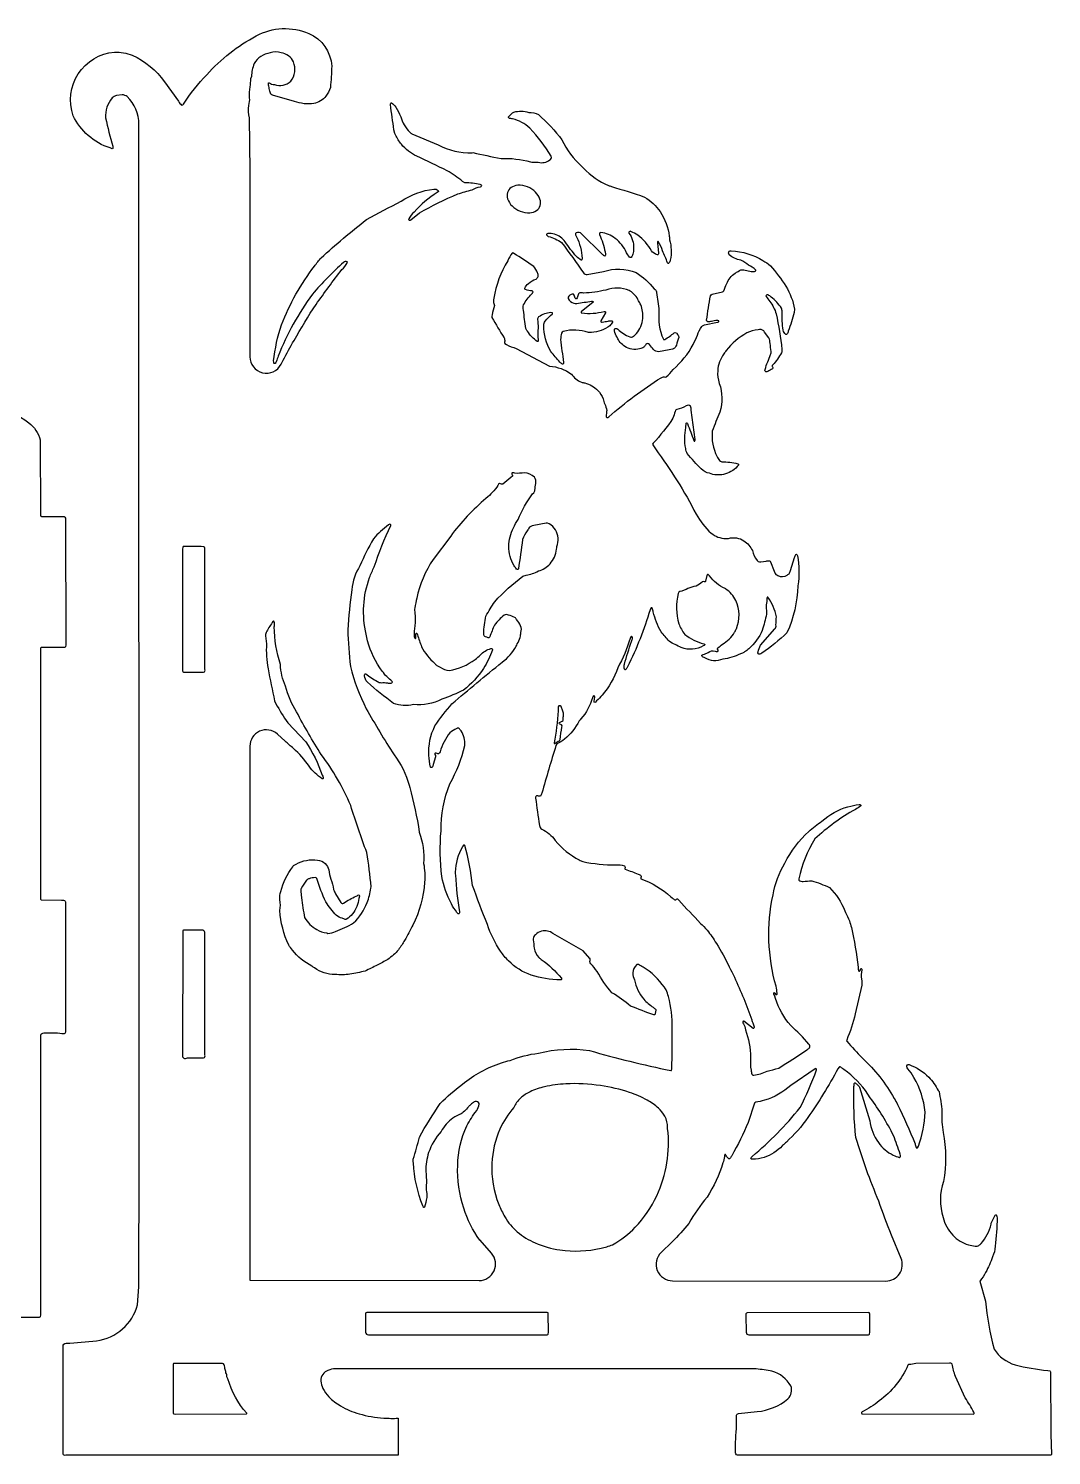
# Model space of a CAD drawing. Header units: metres. Extents: x 5 to 388, y 8 to 473.
# Drawn here: x 201.3 to 387.5, y 213.6 to 473.5 of the extents above; entities that cross this region are included whole.
import ezdxf

# ---------------------------------------------------------------- set-up
doc = ezdxf.new("R2010")
doc.units = ezdxf.units.M

msp = doc.modelspace()

# ---------------------------------------------------------------- linework, layer by layer
at = {"layer": 'Layer 1', "color": 0}
for points in [[(374.4531, 245.3631), (375.485, 241.7471, 0.0416), (377.0606, 232.985, 0.1699), (380.8783, 230.1281, 0.0355), (386.8229, 229.0845), (387.2094, 229.035, -0.3003), (387.3401, 228.8411), (387.3666, 217.4159), (387.5075, 213.8827, -0.464), (387.3072, 213.663), (330.5148, 213.6551, -0.4161), (329.9948, 214.0755), (329.9776, 216.0687, 0.0271), (330.1703, 220.9522, -0.3018), (330.5379, 221.2664), (333.9319, 221.6188, 0.1527), (339.5331, 223.9573, 0.2854), (340.0856, 226.284, 0.1856), (336.6285, 229.0006, 0.0246), (333.74, 229.374), (257.1505, 229.4071, 0.0897), (255.7848, 229.1251, 0.1412), (254.8484, 228.3967, 0.164), (254.5053, 227.1761, 0.1038), (254.8558, 225.8477, 0.0791), (255.9543, 224.3051, 0.0686), (258.0982, 222.642, 0.0617), (261.4639, 221.2139, 0.0544), (265.9427, 220.4426, 0.0244), (268.5544, 220.3965), (268.562, 213.6609), (208.0856, 213.6565, -0.4297), (207.5764, 213.8813), (207.5702, 233.5296, -0.4322), (208.1131, 234.0646, 0.0187), (213.6466, 234.5208, 0.3044), (221.1413, 241.0805), (221.3645, 244.3545), (221.428, 267.4544), (221.383, 456.0641, 0.1872), (219.2573, 461.0872, 0.1112), (218.333, 461.4402), (217.2921, 461.317, 0.0926), (216.5109, 460.8487, 0.1936), (215.3016, 457.2138, 0.0162), (216.6101, 452.0339), (216.6099, 451.6678), (216.5073, 451.597), (216.1305, 451.7451, -0.2087), (209.4058, 457.6145, -0.4886), (216.9188, 469.1857, -0.1033), (220.1707, 468.6124, -0.1294), (226.0364, 463.7908), (228.5646, 460.2302, 0.1096), (229.1509, 459.5576, 0.3575), (229.4917, 459.7417, -0.0411), (233.7142, 465.0807, -0.087), (242.7371, 472.1658, -0.2307), (252.3085, 472.5756, -0.2873), (256.4655, 466.6459, -0.0157), (256.2373, 462.7327), (256.2373, 462.7327, -0.0823), (255.4214, 461.184, -0.1858), (253.2137, 459.8348, -0.0801), (251.4317, 459.8001, -0.0448), (249.6991, 460.1932), (245.7123, 461.363, -0.3208), (245.274, 461.878, -0.083), (245.0877, 462.7759, -0.0752), (244.9432, 463.5331, -0.4464), (245.0723, 463.5909, 0.1234), (246.045, 463.2789, 0.2765), (249.0471, 463.8839, 0.2508), (249.5282, 467.4117, 0.2563), (247.2509, 469.0537, 0.1899), (245.2754, 469.0523, 0.2293), (242.3287, 467.1174, 0.0579), (241.8405, 464.7326), (241.6834, 464.3001, -0.0455), (241.5543, 462.8957, 0.0665), (241.4696, 460.8726, -0.1098), (241.2993, 459.4888, 0.0956), (241.4509, 457.2013), (241.5883, 447.5714), (241.5817, 413.7183, 0.7873), (247.2509, 412.3483), (247.6325, 413.0921, -0.0172), (249.6235, 416.6659, -0.019), (253.629, 423.2342, -0.0092), (258.306, 429.573, 0.0781), (259.3037, 430.8287, 0.3034), (259.277, 431.015, 0.2609), (258.6379, 430.9028, 0.0391), (252.973, 425.0992, 0.0677), (246.7504, 413.8261, 0.0054), (246.3698, 412.8167, -0.1014), (246.187, 412.49, -0.5524), (245.9566, 412.5566, -0.1235), (245.9036, 412.9463, -0.0554), (247.3435, 419.553, -0.0691), (253.3273, 430.2188, -0.0115), (254.5314, 431.7242, -0.0172), (262.8085, 438.6982, -0.0086), (269.1115, 442.0345, -0.1131), (275.0911, 444.2602, -0.2362), (275.867, 443.9737, -0.3083), (275.8937, 443.7871), (275.6762, 443.6103, 0.075), (271.4879, 440.0573, 0.0786), (270.4898, 438.8046), (270.4728, 438.6957, 0.5301), (270.8895, 438.6707), (272.4357, 439.9293, -0.0284), (279.4258, 443.3543, -0.0214), (282.0647, 444.1271, -0.0898), (283.5365, 444.6869, 0.171), (283.7676, 444.8237, 0.4142), (283.7472, 444.9786), (283.492, 445.0682, 0.0416), (280.7331, 445.4135), (280.3034, 445.6459, 0.0311), (277.4979, 447.587, 0.0062), (271.9738, 450.2455, -0.1259), (269.1631, 452.4059, -0.0618), (268.1041, 454.1431), (267.9528, 454.3585), (267.813, 455.0454, -0.0102), (267.1732, 459.6249, -0.1429), (267.2162, 459.9188, -0.3914), (267.3787, 459.9493, -0.1103), (268.1293, 459.1722, -0.0444), (269.0386, 457.4257, 0.1325), (270.6826, 454.64, 0.0243), (271.0838, 454.2904), (275.8841, 452.3073, 0.136), (282.0281, 450.8725), (282.1914, 450.8808, 0.008), (287.2952, 449.8291, -0.0756), (292.6721, 449.2088, 0.094), (293.1981, 449.1282, -0.0422), (294.0708, 449.138, 0.2355), (296.1586, 449.5483, 0.0341), (296.4399, 449.7908, 0.2781), (296.4268, 450.2519, 0.0547), (292.5347, 455.3429, 0.1374), (289.4074, 457.0228, 0.0259), (288.7833, 457.1242, -0.4659), (288.7242, 457.4945, -0.0578), (289.6452, 458.2813, -0.14), (292.3348, 458.2014, -0.1269), (294.1021, 457.8051, -0.0588), (298.3904, 453.2046, 0.095), (301.9866, 448.3586), (302.3295, 448.0563, 0.104), (306.8589, 444.9216, 0.012), (307.4137, 444.7069, -0.0137), (313.412, 442.7945, -0.1165), (316.2808, 440.1352, -0.1197), (317.935, 435.6564, -0.0149), (317.9922, 435.0243, -0.1191), (318.1077, 431.3184, -0.1262), (317.8434, 430.7535, -0.5435), (317.6144, 430.8203, 0.0158), (316.6926, 432.9825, 0.0833), (315.9354, 434.6968, 0.5314), (315.799, 434.671, 0.1414), (315.7563, 434.3772), (315.9702, 432.6116, -0.1426), (315.9266, 432.3172, -0.3297), (315.7585, 432.2785, -0.1429), (314.6722, 432.9825, 0.1197), (312.1939, 435.8263, 0.0509), (310.9464, 436.5198, 0.4607), (310.5752, 436.3992), (310.5553, 436.3489), (310.5962, 436.2439, -0.1645), (311.433, 433.446, -0.0573), (311.2794, 432.3802, -0.1282), (311.0134, 431.8157, -0.3867), (310.8249, 431.7817), (310.7045, 431.8678, -0.0451), (310.1337, 432.6566, 0.1267), (308.0988, 435.2576, 0.1312), (305.4646, 436.3449, 0.3885), (305.2008, 436.1067, 0.1211), (305.2137, 435.9497), (305.3901, 435.5689, -0.0703), (306.3102, 432.3989, -0.1437), (306.2671, 432.1053, -0.3912), (306.1042, 432.0748, -0.0256), (305.6414, 432.4369), (301.9549, 436.1154, 0.3201), (300.9985, 436.3011, 0.3298), (300.873, 435.9319), (301.0498, 435.5508, -0.0969), (302.0722, 431.6355, -0.1427), (302.0288, 431.3419, -0.3931), (301.8669, 431.3116, -0.0178), (301.0402, 431.9741, -0.0329), (298.9833, 434.6346, 0.1582), (297.0495, 436.023, 0.0907), (295.8287, 436.1678, 0.1759), (295.5999, 436.0315, 0.3027), (295.625, 435.8473, 0.1154), (295.91, 435.6384, -0.069), (298.3266, 434.5098, -0.0138), (302.3059, 428.9707, 0.2444), (303.0089, 428.7134), (305.9287, 429.2205, -0.1774), (311.8906, 429.0652, -0.0766), (315.1953, 426.0934), (315.3859, 425.9402, -0.1302), (315.6252, 425.4087, -0.0167), (316.057, 422.1129, 0.1315), (316.8497, 416.9363, 0.435), (317.0947, 416.8532, 0.042), (318.8158, 418.0719, -0.3844), (319.2184, 418.0868, -0.0119), (319.6184, 417.4777, -0.2354), (319.6495, 417.2475, -0.0087), (319.2238, 415.8466, -0.2453), (318.6661, 415.1387, -0.0426), (318.5368, 415.0977, -0.0198), (315.9767, 414.6233, -0.2527), (315.0869, 415.038, -0.0057), (314.3104, 415.9426, 0.4767), (313.6858, 415.9557, 0.0194), (313.3005, 415.4885, -0.1665), (312.5306, 415.1572, -0.2174), (309.8228, 415.6062, -0.1366), (308.4162, 417.2522, -0.0705), (307.9353, 418.458, -0.1623), (307.9846, 418.7615, -0.1959), (308.1921, 418.8783, -0.1907), (308.5883, 418.7427, 0.1083), (310.7424, 417.3317, 0.2657), (311.3951, 417.4341, 0.0356), (311.9605, 417.9307, 0.1519), (313.0976, 420.6885, 0.1191), (312.7535, 423.1638, 0.0224), (312.3435, 423.8812, 0.1512), (310.8004, 425.6814), (310.6562, 425.7652, 0.1938), (306.391, 425.8657, -0.0514), (302.3168, 425.3205, 0.0849), (301.6539, 425.3665, 0.2229), (301.4129, 425.1931), (301.2057, 424.6018, -0.1045), (301.0284, 424.2837, -0.5405), (300.8036, 424.3605), (300.6105, 424.9473, 0.3686), (300.2737, 425.1189, 0.2342), (299.5188, 424.5484, 0.2677), (299.5437, 424.3214, 0.2092), (300.5386, 423.4692, 0.0993), (301.0871, 423.4262, 0.0067), (303.7823, 423.8512, -0.18), (304.0397, 423.8017, -0.4165), (304.062, 423.6468), (301.8889, 421.887, 0.4168), (301.9113, 421.7321), (302.0125, 421.6884, 0.1004), (306.0469, 421.9651, -0.1841), (306.3037, 421.9154, -0.3066), (306.3297, 421.7295), (305.455, 420.2694, 0.3021), (305.4816, 420.0843, 0.1839), (305.738, 420.0346, 0.0084), (306.7871, 420.2019, -0.0929), (307.4372, 420.2705, -0.4578), (307.5656, 420.0415, -0.0586), (307.0855, 419.341, -0.1544), (303.7661, 418.1309, -0.0251), (303.2052, 418.1381, 0.14), (298.6214, 418.3325, 0.3003), (298.3105, 417.9796, 0.0586), (298.1462, 416.8836, 0.0054), (298.6703, 412.683, -0.1424), (298.627, 412.389, -0.3929), (298.4648, 412.3586, -0.0545), (298.0132, 412.7403, -0.0105), (296.3626, 414.6416, -0.1316), (295.1016, 419.4174, -0.2037), (295.3238, 420.222, -0.0108), (296.6662, 421.549, 0.4135), (296.6437, 421.7046), (296.3865, 421.7549, 0.1448), (294.1455, 420.961, 0.2836), (293.9465, 420.5136, -0.0316), (294.0513, 418.9706, 0.0662), (294.0904, 416.8248, -0.1428), (294.0463, 416.5314, -0.389), (293.8841, 416.501, -0.0885), (292.0953, 418.3671, -0.1038), (291.8381, 418.8686, -0.0133), (291.3908, 422.1769, -0.1602), (291.4139, 423.1465, -0.0834), (292.9028, 425.1628, 0.104), (293.1187, 425.4627, 0.4508), (292.992, 425.6935, -0.0705), (291.7444, 425.9459, -0.4105), (291.6079, 426.1799, -0.1048), (292.2894, 427.0386, -0.0846), (293.6672, 427.8658, 0.1381), (294.0602, 428.3259, 0.1924), (293.9248, 429.0148, 0.1091), (293.2475, 430.157, 0.0117), (289.6577, 432.5211), (289.5214, 432.613, 0.3768), (289.3294, 432.5784, 0.0628), (288.5202, 431.1653, 0.0988), (285.9983, 424.3769), (285.9547, 424.0971, 0.1549), (286.0002, 423.4305, -0.1217), (286.1079, 423.0461, 0.0251), (285.6651, 421.365, 0.1147), (285.6453, 420.8514, 0.0115), (287.8416, 417.1779, -0.1575), (287.9764, 416.5271, 0.04), (287.9563, 416.2125, 0.1588), (287.9828, 416.1336), (288.2693, 415.9239, 0.018), (290.0811, 415.2028), (296.1243, 411.9998, -0.1399), (300.1135, 410.5586, 0.1568), (301.9201, 409.1002, 0.0483), (302.5439, 408.9339, -0.1522), (304.8985, 407.5856, -0.0848), (305.9106, 406.0604, 0.0332), (306.1701, 405.1081, -0.0778), (306.535, 403.949, -0.0371), (306.4451, 403.164), (306.4184, 402.9651, 0.2867), (306.6046, 402.6716, 0.3389), (306.9137, 402.753, -0.0412), (316.4292, 409.8836, -0.1748), (317.0122, 410.0269, 0.1559), (317.3649, 410.0274, 0.0665), (318.6118, 411.4068, 0.0965), (322.2792, 415.9599, 0.0272), (323.0493, 417.6146, -0.0646), (323.8589, 419.2506, -0.1813), (324.3368, 419.514), (326.6999, 419.9922, 0.1707), (326.9314, 420.1279, 0.4257), (326.9103, 420.2815, 0.1803), (326.6534, 420.3296, 0.0077), (325.6042, 420.1607, -0.103), (324.9501, 420.0964, -0.3566), (324.7299, 420.4021, -0.0077), (325.4377, 424.7789, -0.3048), (325.7495, 425.1327), (327.6112, 425.5057, 0.2082), (327.858, 425.6885, -0.0137), (328.3837, 427.0379, -0.1484), (329.9123, 428.93, -0.0454), (330.4893, 429.2414, -0.2721), (331.5239, 429.5214), (332.2981, 429.3878, 0.0852), (333.4512, 429.2392, 0.1899), (333.6766, 429.3688, 0.3039), (333.6521, 429.5558, 0.0843), (332.3659, 430.3984, 0.0534), (330.9379, 431.3296, -0.1694), (328.8521, 432.3005, -0.4255), (328.8628, 432.9164, -0.1204), (329.2274, 433.0153, -0.1253), (334.9934, 431.2338, -0.0309), (336.3427, 430.2982, -0.0401), (339.1508, 426.5462, -0.0948), (340.7466, 422.3595), (340.6784, 421.7565, -0.0235), (339.6044, 418.3807, -0.1258), (339.3376, 417.8169, -0.3893), (339.1498, 417.7834, -0.2034), (338.672, 418.5375, -0.0496), (338.488, 421.8913, 0.0961), (338.3479, 422.5637, 0.0798), (336.4706, 424.5899, 0.0615), (335.9208, 424.9669, 0.4741), (335.5553, 424.8578), (335.5345, 424.8045), (335.5762, 424.7012, 0.0306), (336.2468, 423.7939, -0.0874), (337.3924, 421.5162, -0.0284), (338.4375, 415.041, -0.1243), (338.3516, 414.4524, -0.0693), (336.7832, 412.2227, 0.3062), (336.6715, 411.9325, -0.0506), (336.7687, 411.7632, -0.3865), (336.7117, 411.5126, 0.0485), (335.8492, 411.0385), (335.6942, 410.9487, -0.3329), (335.394, 411.0613, -0.2626), (335.3661, 411.4214, -0.0167), (336.3691, 414.1218, 0.1126), (336.4807, 414.6887, 0.0057), (336.2877, 416.1523, 0.0799), (336.0814, 417.1884), (335.2722, 418.1842), (335.1322, 418.4172, 0.3018), (334.1005, 418.6107, 0.109), (332.0501, 418.0455, 0.1058), (328.3003, 414.833, 0.0138), (327.8795, 414.2553, 0.1478), (326.7443, 411.1373, 0.0959), (327.0361, 408.8694, -0.1557), (327.1443, 403.6459, 0.0125), (325.7599, 400.1756, 0.1508), (326.6019, 395.5862, 0.0304), (327.056, 394.8421, 0.1552), (327.4782, 394.598, -0.0511), (330.3971, 394.232, -0.4103), (330.5313, 393.9998), (330.3159, 393.7008, -0.1526), (327.8004, 392.2752, -0.1454), (325.2714, 392.4913, -0.1537), (323.749, 393.2734, -0.0224), (321.2075, 396.082, -0.1021), (320.9202, 396.9907, -0.0925), (320.9364, 400.8368, 0.0173), (320.9868, 401.4939), (321.025, 401.6092, -0.5436), (321.1597, 401.6335), (321.2271, 401.5372, -0.0107), (322.4094, 398.445), (322.4771, 398.3491, 0.5474), (322.6114, 398.3733, 0.1399), (322.6538, 398.6667), (321.9354, 403.9736, 0.0803), (321.7894, 404.6981, 0.3282), (321.4354, 404.8692, 0.0441), (320.9895, 404.7614, -0.0838), (319.2932, 404.0999, 0.3035), (318.9818, 403.7481, -0.0341), (318.5963, 402.5068, -0.0396), (314.9818, 397.9492, 0.3453), (314.9101, 397.6696, -0.0125), (315.3968, 396.9168, -0.0432), (322.8297, 385.0251, 0.0832), (325.5571, 381.6017, 0.1709), (328.1946, 380.6175, 0.0314), (328.7003, 380.6433, -0.2146), (331.5309, 380.1837, -0.1395), (333.0519, 378.412, 0.0866), (333.9144, 376.5929), (334.1052, 376.4378, 0.0936), (334.6291, 376.3527), (335.5399, 376.4816, -0.1019), (336.1866, 376.5432, -0.2421), (336.3829, 376.3814), (337.0347, 374.6929), (337.1309, 374.39, 0.2324), (337.6858, 373.9005, 0.3087), (339.4158, 373.964, 0.0569), (339.8259, 374.2805), (340.0259, 374.7735), (340.732, 377.1366, -0.1257), (340.9964, 377.7004, -0.3909), (341.1591, 377.7293, -0.1507), (341.2791, 377.4648, -0.0802), (341.3459, 372.0256, -0.0989), (339.359, 363.4455, -0.0477), (334.7533, 359.748, -0.1122), (334.4286, 359.5248, -0.334), (334.1275, 359.6374, -0.2633), (334.1, 359.9982, -0.0852), (334.5586, 361.1705), (337.1557, 364.1862, 0.1258), (337.3537, 364.4557, 0.0646), (337.3534, 364.8893, -0.0089), (337.437, 366.3604, 0.107), (335.8917, 369.9048, 0.537), (335.7556, 369.8791), (335.717, 369.7637, -0.0354), (335.588, 368.564), (335.6561, 366.8582, -0.0146), (334.8632, 363.8888, -0.1149), (332.417, 360.5343, -0.0294), (331.6529, 359.9576, -0.1188), (330.8752, 359.6146, -0.0883), (327.6849, 358.6392, -0.2472), (324.3916, 358.8785, -0.1441), (323.8984, 359.182, -0.3025), (323.8729, 359.3669, -0.1711), (324.1026, 359.5065, 0.0602), (325.0154, 359.8747, -0.2462), (326.2696, 360.1034, 0.0225), (326.6403, 360.0292, 0.3629), (326.817, 360.0904, 0.2846), (326.8203, 360.3016), (326.7302, 360.4703, -0.3561), (326.7946, 360.7253, 0.0152), (327.5954, 361.3636, 0.1325), (329.809, 363.5478, 0.0267), (330.1432, 364.1839, 0.2165), (330.0259, 369.3278, 0.1359), (328.1953, 371.4283), (328.0774, 371.5022, -0.1219), (325.2526, 373.8039, 0.1104), (324.991, 374.0513, 0.4533), (324.7861, 373.8971), (324.5164, 372.8528, -0.4145), (324.3232, 372.7049, 0.2178), (323.9678, 372.7291, -0.0794), (322.8047, 371.9414, 0.0303), (321.3237, 371.5232, -0.0883), (319.8511, 370.9621, 0.3008), (319.5396, 370.6091, 0.1226), (319.6552, 365.0698, 0.0698), (320.7485, 363.159, 0.0989), (324.2301, 361.4104), (324.3407, 361.3642, -0.4151), (324.3611, 361.2086, -0.1678), (324.1305, 361.0711, -0.2258), (320.1155, 360.7481, -0.0627), (319.0107, 361.3363, -0.0947), (317.9206, 361.8909, -0.0119), (316.4244, 363.6221, -0.0687), (315.0182, 367.2352, 0.0325), (314.8355, 367.9087, 0.5416), (314.6056, 367.9769, 0.1019), (314.4232, 367.6495, -0.0427), (310.3481, 357.2519, -0.0279), (310.0027, 356.7468, -0.3914), (309.8392, 356.7185, -0.1629), (309.7265, 356.9763, -0.0732), (309.7788, 357.7262, -0.0286), (311.081, 361.8656, 0.0501), (311.2318, 362.5319, 0.3966), (311.0674, 362.7938), (310.9831, 362.7408, 0.1026), (310.8012, 362.4127, -0.0476), (308.5612, 357.0605, -0.0996), (305.6938, 352.0777, -0.0266), (304.7107, 351.0815), (304.4764, 350.784, -0.3715), (304.2853, 350.7842, -0.2907), (304.2262, 350.9919), (304.3687, 351.7442, 0.3995), (304.2032, 352.0025), (304.1193, 351.9495, 0.1009), (303.9357, 351.6234, -0.1157), (301.8426, 347.7501, -0.0135), (301.5185, 347.4088, -0.1128), (298.8672, 344.0929, -0.0499), (297.4575, 343.197), (297.2992, 342.8961, 0.006), (294.7329, 334.2632, -0.1259), (294.4662, 333.6993, -0.2077), (294.3899, 333.6684, -0.0673), (294.1422, 333.7105, 0.0619), (293.8707, 333.775, 0.2403), (293.6555, 333.6518, 0.1515), (293.5998, 333.3403, 0.0065), (294.2844, 328.3784, 0.2154), (294.7138, 327.692, -0.1322), (297.1575, 325.6361, 0.1003), (301.5517, 322.0752, 0.0136), (302.1981, 321.7638, 0.0468), (308.1626, 321.1591, -0.1253), (309.7557, 320.9767, -0.4474), (309.8381, 320.5606, 0.2915), (309.8875, 320.3869, -0.008), (312.2832, 319.499, -0.1438), (312.7774, 319.1953, -0.2109), (312.801, 318.9951), (312.7622, 318.7964, 0.2432), (312.7817, 318.6211, -0.0997), (318.2364, 315.3666), (318.4623, 315.1598, 0.0308), (318.9279, 314.7998, 0.2691), (319.1022, 314.8365), (319.2601, 314.9399, -0.2724), (319.4332, 314.9756), (319.6957, 314.7292, 0.0059), (323.6189, 310.5236, -0.0502), (324.8174, 309.2877, -0.0317), (326.5004, 306.8803, -0.0222), (328.8541, 302.6162, -0.0241), (332.2588, 294.9031, -0.0177), (332.9337, 292.9602, 0.0915), (333.1362, 292.4098, -0.0663), (333.3792, 291.7036, -0.1548), (333.3409, 291.4189, -0.3905), (333.1788, 291.3882), (331.5256, 292.7045, 0.3619), (331.3436, 292.6368, 0.2846), (331.3439, 292.418), (331.4228, 292.2382, -0.1121), (331.7921, 291.1608, -0.0807), (332.7447, 286.1093, 0.0742), (332.8244, 283.7759, 0.0813), (332.9738, 283.0528, 0.322), (333.3281, 282.8798, 0.0964), (335.7243, 283.6292, 0.0316), (337.8568, 284.1659, 0.0069), (342.9746, 287.4716, 0.0857), (343.4807, 287.8696, 0.3305), (343.3391, 288.5287, 0.0349), (340.0583, 291.909, -0.1008), (337.27, 296.8726), (337.1507, 297.2554, -0.0202), (336.975, 297.6352, -0.1876), (336.9942, 297.8912, -0.4697), (337.0628, 297.9047, -0.0772), (337.2921, 297.6499, 0.2997), (337.4175, 297.5502, 0.3069), (337.5506, 297.6362), (337.5562, 297.8133, 0.0174), (337.3906, 299.0683, -0.1242), (336.8327, 315.7117, -0.0911), (338.9811, 321.5154, -0.0867), (343.3226, 327.2596, -0.04), (345.6965, 329.1295, -0.1105), (350.4491, 331.7552, -0.0454), (352.5058, 332.1497, -0.1813), (352.7625, 332.1001, -0.4146), (352.785, 331.9444, -0.0496), (351.8273, 331.279, 0.0614), (344.4284, 325.8941, 0.0828), (341.5039, 318.6484, 0.2166), (341.5412, 318.4236, 0.2375), (342.3189, 318.1363, -0.0408), (343.855, 318.2848, -0.0437), (347.1003, 317.0342, -0.1051), (349.8802, 312.832), (349.9999, 312.5212, -0.0353), (350.7552, 310.9854, 0.0523), (351.127, 309.7568, -0.0231), (352.2891, 302.5665, 0.0706), (352.4325, 301.8465, 0.3258), (352.5811, 301.8119, 0.2762), (352.6728, 301.9502), (352.7182, 302.0833, -0.1065), (352.824, 302.2781, -0.4218), (352.893, 302.2844, -0.1985), (352.9804, 302.048, 0.0931), (352.9273, 300.3387, -0.0391), (352.9873, 299.2999), (351.7933, 294.0217, -0.0397), (350.2316, 289.2773, 0.2603), (350.269, 289.0502, 0.0115), (353.0557, 286.0279, -0.0757), (358.8892, 278.6444, -0.0094), (359.4914, 277.5464, -0.0161), (362.6886, 270.397, 0.032), (362.8717, 269.7235, 0.5436), (363.1015, 269.6557), (363.2846, 269.9829, 0.0804), (364.5178, 276.1722, 0.1066), (362.4503, 282.4812, 0.0332), (361.3757, 284.0537, -0.0989), (361.1816, 284.4245, -0.2697), (361.2792, 284.7665, -0.3439), (361.593, 284.7966, -0.1196), (365.1558, 282.5077, -0.0719), (366.8857, 280.0944), (367.0373, 279.8788, -0.0253), (367.5808, 276.2627, 0.0662), (367.7958, 272.4536, -0.0952), (367.839, 263.5078, 0.1547), (367.7645, 256.984, 0.123), (369.5612, 253.7352, 0.135), (372.4084, 251.9777, 0.0544), (373.6393, 251.7674, 0.2317), (374.3046, 251.8923, 0.032), (374.6913, 252.1992, 0.1225), (376.5205, 255.75), (376.56, 255.9203, -0.0782), (377.29, 257.3971, -0.5457), (377.5204, 257.3279, -0.0626), (377.6161, 256.9248, -0.0299), (377.2452, 251.7177, -0.1266), (376.7626, 249.8106, -0.0519), (375.529, 246.9662, -0.0434), (374.524, 245.4467), (374.4531, 245.3631)], [(294.4207, 441.2425, 0.1531), (294.3918, 442.4147, 0.119), (293.5896, 443.6836, 0.1008), (292.1207, 444.6458, 0.1162), (290.3353, 444.9349, 0.1312), (289.1287, 444.5244, 0.1694), (288.466, 443.6292, 0.1531), (288.4949, 442.457, 0.119), (289.2971, 441.1881, 0.1008), (290.766, 440.2259, 0.1162), (292.5514, 439.9368, 0.1312), (293.758, 440.3473, 0.1694), (294.4207, 441.2425)], [(283.2966, 245.4836, 0.6443), (285.5614, 250.4556), (283.4916, 252.8285), (283.4615, 252.8631, -0.0871), (280.5105, 258.6574, -0.0865), (279.4145, 266.4588, -0.1129), (281.0838, 273.6274, -0.0558), (282.8689, 276.427, 0.0724), (283.3119, 277.5996, 0.1239), (283.3168, 277.7268, 0.3006), (282.6134, 278.0829, 0.1386), (282.2668, 277.9273, 0.0657), (281.6302, 277.3864, 0.0097), (281.201, 276.9149, -0.0319), (280.4324, 276.1162, -0.0569), (280.0394, 275.8395, 0.1328), (277.3083, 273.9495, 0.0556), (276.3932, 272.6034, 0.1136), (274.124, 268.7701, 0.0787), (273.5897, 265.3647, -0.0205), (273.7496, 263.2513, 0.0815), (273.733, 261.6146, -0.0388), (273.7918, 260.5749, -0.0115), (273.3516, 258.8282, -0.3051), (273.2567, 258.7812, -0.2854), (273.1764, 258.8559, -0.0274), (273.0879, 259.076, -0.086), (271.3538, 266.8942, -0.0879), (271.3099, 267.5908, 0.0244), (272.4298, 271.6102, -0.0161), (276.1985, 277.7151, -0.0308), (280.2717, 281.2566, -0.0914), (287.3614, 285.1224, -0.0198), (288.9661, 285.5737, -0.0671), (294.1405, 286.8787, -0.0999), (303.3957, 287.362, 0.0174), (318.1929, 283.7121, 0.3181), (318.3612, 283.7516), (318.406, 284.0447, 0.0083), (318.4461, 291.4063, 0.0776), (317.778, 297.2018, 0.0277), (317.3438, 298.4193, 0.0802), (317.1083, 298.8156), (317.0616, 298.8656), (317.0491, 298.8787, 0.1012), (313.1565, 302.564, 0.02), (312.3038, 303.0423, 0.1927), (312.0037, 303.0252, 0.1983), (311.3124, 301.4976, 0.1399), (311.5998, 300.2547, 0.1241), (313.2877, 296.7227, 0.0841), (315.0233, 295.2424, -0.0311), (315.4658, 294.8461, -0.2149), (315.4909, 294.6206, 0.0111), (315.3345, 294.0197, -0.416), (315.1245, 293.8588, -0.009), (310.8664, 295.474, 0.0393), (307.4953, 297.8855, -0.05), (304.7805, 301.7842, 0.0669), (303.6304, 303.1323, -0.1584), (303.4721, 303.566), (303.4983, 303.7542, 0.0392), (303.5178, 304.0702, 0.1546), (303.4918, 304.15), (302.2543, 305.5243), (296.7515, 308.67, 0.238), (294.6791, 309.1067, 0.1285), (293.5799, 308.4678), (293.3754, 308.3076, 0.1968), (293.1535, 307.5034, 0.0053), (293.3463, 306.0393, 0.1756), (294.1853, 304.2988, 0.0583), (294.6253, 303.9687, -0.0571), (298.314, 300.5504, -0.2547), (298.301, 300.3143, -0.3201), (298.1082, 300.2279, -0.0689), (292.7943, 301.0915, -0.1122), (288.6701, 303.7028, -0.0463), (287.2049, 305.4601, -0.07), (284.8175, 310.3264, -0.0097), (282.1183, 317.4235, 0.0455), (280.6976, 324.6957, 0.5414), (280.4668, 324.7633, 0.1038), (280.2845, 324.4378, 0.1308), (278.9765, 319.8313, 0.0138), (278.9802, 319.2955, 0.0207), (279.7201, 312.6056, -0.1431), (279.6771, 312.3121, -0.3908), (279.515, 312.2829), (279.2534, 312.5303, -0.0302), (278.2539, 314.0733, -0.0699), (276.5168, 319.0529, -0.0559), (276.393, 327.3909, -0.097), (277.9896, 335.9633, 0.0721), (280.7092, 342.9409, 0.1745), (280.0188, 345.5876, 0.024), (279.8101, 345.8568, 0.3703), (279.3421, 346.0859, 0.0782), (279.2321, 346.0338, 0.0447), (277.952, 345.2372, 0.0849), (276.2074, 341.7819, -0.3348), (275.9022, 341.4294, -0.1677), (275.6986, 341.4663, 0.1656), (275.3038, 341.4991, 0.425), (275.2524, 341.2583, -0.1736), (275.3823, 340.8786), (274.9685, 339.4882, -0.1243), (274.7031, 338.9242, -0.5491), (274.4745, 338.9927, -0.0407), (274.1748, 341.1183, -0.1343), (275.2731, 346.4756, -0.0368), (278.3713, 350.4978, -0.0085), (287.4987, 358.0846, 0.1179), (290.0701, 361.0377, 0.011), (290.2539, 361.4027, 0.0425), (290.7944, 362.6039, 0.0131), (290.9218, 363.4831, 0.1723), (290.8595, 364.7224, 0.0333), (290.1366, 365.8536, 0.0902), (289.8134, 366.2523, 0.043), (288.6411, 366.6562, 0.2802), (287.8879, 366.6668, 0.0619), (286.1052, 364.8547, 0.0053), (285.2314, 362.7078, -0.1946), (285.0494, 362.5275), (284.9455, 362.5394, 0.0212), (284.4714, 362.7236, -0.3221), (284.147, 363.1486, -0.0675), (284.1563, 363.2938, -0.0475), (284.5446, 366.4837, -0.0187), (286.1494, 369.1089, -0.0397), (291.2557, 373.7726), (291.8554, 373.9327, 0.0914), (294.0999, 374.7043, 0.1547), (296.2216, 376.0092, 0.144), (297.4221, 378.6464, 0.0232), (297.4745, 379.1572, 0.2245), (297.229, 382.1643, 0.1462), (296.0378, 383.2901, 0.1596), (295.5224, 383.389, 0.0132), (292.9483, 382.9236, 0.1511), (292.4843, 382.6493, -0.0066), (292.0563, 382.0163, 0.0741), (291.1964, 380.4209, -0.0132), (290.4578, 375.1208, -0.5415), (290.1556, 375.0313), (290.134, 375.0529, -0.0583), (289.7135, 375.6335, -0.1499), (288.7095, 379.2169, -0.0675), (288.9771, 380.9475, -0.088), (290.3987, 384.0554, -0.0658), (293.0511, 388.7793), (293.2537, 388.9407, 0.1287), (293.4694, 389.4213, -0.016), (293.612, 390.6172, 0.2042), (293.3632, 391.787, 0.1839), (291.5604, 392.5815, -0.063), (289.8168, 392.503, 0.0221), (289.4455, 392.579, 0.3616), (289.2689, 392.5174, 0.2837), (289.2652, 392.3062, 0.0504), (289.3624, 392.1369, -0.283), (289.3626, 391.9539), (289.0673, 391.7062, 0.0104), (287.6432, 390.5337, -0.2171), (287.1819, 390.5904), (287.0381, 390.6157, 0.3194), (286.7425, 390.2931, -0.0794), (284.5561, 387.9264, 0.0549), (278.1351, 381.0585), (274.9362, 376.7901, 0.093), (271.941, 369.7423, 0.0202), (271.6246, 367.9942), (271.539, 367.7354), (271.5879, 367.0343, -0.0675), (271.5803, 364.7303, 0.0566), (271.5102, 362.7034, 0.149), (271.6287, 362.4401, 0.5396), (271.7635, 362.4633), (271.7926, 362.5866), (271.811, 363.2042), (271.8398, 363.3279, -0.5407), (271.9752, 363.3511), (272.0964, 363.0876, 0.0198), (272.8386, 360.8953, 0.0991), (275.2415, 357.868, 0.1013), (275.5909, 357.51), (276.2366, 357.1644, 0.1288), (277.8897, 356.5882, 0.1221), (282.5658, 358.5956, 0.0271), (283.5316, 359.4049, -0.1378), (285.4431, 360.5609, -0.1874), (285.6989, 360.5107, -0.257), (285.7321, 360.3188, -0.0353), (284.1341, 356.9239, -0.0747), (280.4915, 353.0241, -0.0352), (276.5521, 351.3505, -0.1383), (271.3338, 350.3669, -0.1634), (267.7269, 350.5956, -0.0251), (262.9688, 354.4542, -0.1839), (262.4626, 355.6204, -0.1461), (262.5047, 355.9141, -0.3929), (262.6685, 355.9448, 0.0298), (264.7854, 354.5902, 0.163), (265.5016, 354.354, -0.0674), (266.6085, 354.3197, 0.0829), (267.2713, 354.2722, 0.1915), (267.4978, 354.4005, 0.3034), (267.4733, 354.5883, -0.0646), (265.6754, 356.4431, -0.1004), (263.0114, 361.9575, -0.0189), (262.7443, 363.1737, -0.1446), (263.367, 373.5229, -0.0311), (264.221, 375.4748, -0.0341), (267.2355, 382.9721), (267.2526, 383.0806, 0.529), (266.8365, 383.103, 0.0558), (264.0571, 380.5619, 0.0313), (261.6225, 375.6572, 0.1179), (260.1203, 371.2961, 0.0176), (259.3809, 363.9896, 0.0116), (259.8782, 357.3102, 0.0586), (262.773, 349.6156, 0.0157), (267.8277, 341.2291, -0.0989), (270.5838, 335.6847), (270.687, 335.291, -0.028), (272.4138, 327.1185, -0.1122), (273.2095, 321.4591, -0.0618), (273.3921, 318.0061, -0.101), (271.2478, 310.219, -0.0126), (269.7516, 307.4358, -0.0364), (268.6091, 305.7241, -0.0839), (266.6635, 303.975, -0.0275), (264.7687, 302.9165, -0.005), (262.5485, 301.8406, -0.0273), (259.8001, 301.2848, -0.0599), (257.0826, 301.2138, -0.1535), (253.3204, 302.4028, -0.0198), (252.8623, 302.746, -0.1105), (249.3211, 305.6492, -0.0244), (248.6598, 306.5737, -0.0987), (247.0496, 312.8631, 0.0803), (247.0397, 314.8522, -0.1172), (247.2183, 316.3538, -0.109), (249.3954, 320.8121), (249.5235, 321.0362), (250.0065, 321.2944, -0.1773), (253.8768, 322.0293, -0.2112), (255.3112, 321.4112, -0.1357), (255.9222, 320.2531, 0.0235), (256.2876, 318.5595, -0.0747), (256.8274, 316.6861, 0.0443), (257.1847, 315.8878), (258.1338, 314.3274, 0.2001), (258.358, 314.1217, 0.2077), (258.644, 314.2019, -0.0433), (260.9218, 315.466, -0.0229), (261.2538, 315.6679, -0.3617), (261.4479, 315.6637, -0.2837), (261.51, 315.4531), (261.3947, 315.0725, -0.1455), (260.254, 312.2617, -0.0834), (259.1406, 311.2777, -0.3087), (258.9378, 311.2408, 0.0124), (258.3803, 311.4555, -0.1009), (257.3064, 311.9966, -0.0152), (255.3862, 314.4213, -0.0386), (253.7897, 318.7053, 0.3204), (253.4327, 318.8763, 0.0494), (252.3791, 318.6563, 0.1488), (251.9051, 318.3936, 0.0348), (250.9289, 316.8953, 0.1218), (250.842, 316.3066), (250.9801, 315.2025, 0.0195), (251.5493, 311.5673, 0.1327), (253.7731, 309.3921, 0.0922), (255.5602, 308.8), (255.7865, 308.7021, 0.1485), (257.1701, 309.0631, 0.0512), (260.4557, 310.6176, 0.112), (262.9168, 314.3178, 0.0604), (263.5786, 316.9305), (263.665, 317.1887, 0.0174), (262.8511, 323.4309, -0.0119), (259.9341, 331.999, 0.0602), (254.5705, 341.2594, -0.0187), (250.083, 349.0341, -0.0776), (248.0513, 353.7142, -0.0874), (247.1208, 357.6732, -0.0708), (246.0173, 364.5207, 0.0634), (246.0585, 365.2785, 0.1625), (245.9459, 365.5356, 0.3918), (245.7831, 365.5074, 0.0242), (244.6463, 363.7097, 0.1632), (244.4354, 362.8954), (244.5979, 361.4399, 0.0599), (244.8966, 356.8998, 0.0111), (246.0771, 351.045), (246.3049, 350.4954, 0.0149), (248.4579, 347.075), (251.7394, 343.6147, -0.0634), (254.7475, 337.5173, -0.0236), (254.9264, 337.1404), (254.9392, 336.9918, -0.3301), (254.8381, 336.8337), (254.7425, 336.8531, -0.0784), (252.3569, 339.1416, 0.0667), (249.5059, 342.3728, -0.0068), (247.9776, 343.7251), (246.5859, 344.9904, 0.6511), (241.5678, 342.7713), (241.5487, 245.5388), (283.2966, 245.4836)], [(297.6991, 349.2138, -0.0281), (296.9723, 343.3747, 0.503), (297.0685, 343.2947), (297.1553, 343.3435, -0.0718), (297.9373, 343.7813, 0.2175), (298.0807, 344.0059, -0.0298), (298.3954, 346.2805, 0.2651), (298.3229, 346.6728, 0.033), (298.0199, 346.8306, -0.2155), (297.8897, 346.9825, -0.3493), (297.9334, 347.1042, 0.0071), (298.4473, 347.3241, 0.3154), (298.6076, 347.7274, -0.0058), (298.6607, 348.4453, 0.1548), (298.5591, 349.1846, 0.0057), (298.3156, 349.8483, 0.2624), (298.0616, 350.1685, 0.3881), (297.7053, 349.9529), (297.6959, 349.9231, 0.0373), (297.6991, 349.2138)], [(357.353, 245.3857, 0.5335), (360.1335, 249.5218), (358.408, 253.7388, -0.0134), (356.0698, 259.9222, -0.0237), (351.8972, 271.5082, -0.0339), (351.5358, 280.6516, 0.0173), (351.5846, 281.3106, -0.4907), (351.7814, 281.4593), (351.7873, 281.4572, -0.0537), (352.2317, 281.0761, -0.1342), (352.5396, 280.6819), (354.434, 274.586, 0.1237), (355.9943, 270.6195, 0.1238), (358.7008, 268.3202, 0.0451), (359.798, 267.9061, 0.4637), (360.0036, 268.0604, 0.0868), (359.9717, 268.4833, 0.0075), (358.7663, 271.8693, 0.0437), (354.5068, 278.7823, 0.0928), (350.3538, 283.4362, 0.0167), (349.5068, 284.0397, 0.0313), (349.0413, 284.3993, 0.3754), (348.8496, 284.3648), (348.6299, 284.0535, -0.0304), (343.1337, 275.1543, -0.0556), (339.2433, 270.6955, 0.0187), (338.56, 270.0599), (338.5109, 270.0003), (338.5075, 269.9956, -0.1258), (335.19, 267.8948, -0.0738), (333.1018, 267.5553, -0.1863), (332.8451, 267.6046, -0.3048), (332.8194, 267.7906, -0.1054), (333.0355, 268.0897, 0.0491), (341.7413, 276.973, 0.036), (344.7198, 283.8398, 0.2825), (344.6567, 284.0489, 0.3601), (344.4632, 284.053), (340.0542, 281.0179, -0.1091), (335.2624, 278.3028, -0.0343), (333.6746, 277.9391, 0.2078), (333.4269, 277.7558), (332.2936, 274.2719, -0.0287), (329.3007, 268.2109, -0.0313), (328.9566, 267.7038, -0.3749), (328.7657, 267.6687), (328.6429, 267.7646, -0.0744), (328.2346, 268.3054), (328.1626, 268.4104, 0.3175), (328.0615, 268.4224, 0.2628), (328.0053, 268.3255, 0.0245), (327.9783, 268.0823, -0.1107), (327.6609, 266.9041, -0.0761), (324.8126, 260.6953, 0.0393), (321.464, 255.8914, -0.0356), (318.432, 252.5073), (316.4524, 250.5942, 0.6739), (318.5332, 245.437), (357.353, 245.3857)], [(317.6156, 273.3325, 0.1425), (317.1182, 275.4095, 0.0793), (315.9458, 276.8706, 0.0586), (313.9148, 278.3215, 0.0462), (310.6785, 279.7385, 0.0449), (305.418, 280.9823, 0.0493), (299.096, 281.2994, 0.0447), (295.2317, 280.7697, 0.0547), (292.6009, 279.8583, 0.0739), (290.8283, 278.674, 0.1136), (289.6538, 276.9859, 0.0817), (287.0986, 273.0745, 0.0935), (285.6339, 266.8151, 0.1075), (286.8793, 259.343, 0.0393), (287.9992, 257.089, 0.0917), (290.2662, 254.3316, 0.0732), (293.4964, 252.3352, 0.0674), (298.0305, 251.0624, 0.0924), (305.5004, 251.3649, 0.0335), (307.6152, 252.0061, 0.075), (311.7418, 255.1917, 0.0828), (315.6475, 260.9093, 0.1393), (317.6349, 273.176), (317.6156, 273.3325)]]:
    msp.add_lwpolyline(points, format="xyb", close=True, dxfattribs=at)
at = {"layer": 'LAYER 1', "color": 0}
msp.add_lwpolyline([(194.8243, 404.7923, -0.0986), (201.3187, 401.6719, -0.1676), (203.4126, 398.5691), (203.444, 384.8574, 0.4396), (203.6534, 384.6476), (207.5624, 384.6295, -0.4274), (208.0371, 384.1401), (208.0537, 361.2804), (208.026, 360.9022, -0.2946), (207.8345, 360.7814), (203.6538, 360.7631, 0.4352), (203.4455, 360.5547), (203.444, 314.996, 0.4398), (203.6534, 314.786), (207.2878, 314.7267), (207.6517, 314.7533, -0.3874), (208.0371, 314.2787), (208.0372, 290.8335, -0.301), (207.7618, 290.3878, 0.0462), (204.4923, 290.51, 0.1509), (203.6016, 290.3622, 0.2649), (203.4446, 290.1172), (203.4354, 239.2634), (203.4073, 238.8854, -0.2958), (203.2155, 238.7662), (9.65725, 238.7663, -0.3151)], format="xyb", dxfattribs=at)
for points in [[(229.5462, 356.2833), (233.1518, 356.2834, 0.4523), (233.3903, 356.7793), (233.3676, 378.8416, 0.2841), (233.1688, 379.1251), (232.6819, 379.1686), (229.5465, 379.1628, 0.2925), (229.3589, 379.0451), (229.3287, 378.6686), (229.3374, 356.4919, 0.4381), (229.5462, 356.2833)], [(229.8649, 285.8967), (230.2109, 286.0114), (233.1523, 286.0358, 0.4529), (233.3888, 286.5327), (233.3782, 308.9028, 0.3273), (232.8697, 309.2958), (229.5463, 309.3012, 0.4355), (229.3385, 309.0941), (229.3368, 286.2454, 0.3157), (229.8649, 285.8967)], [(263.1571, 235.5887), (295.6967, 235.5974, 0.314), (295.8818, 235.7269), (295.9134, 236.1093), (295.9078, 239.4257), (295.8507, 239.5785), (295.6979, 239.6349), (262.841, 239.634, 0.4389), (262.6328, 239.4255), (262.6405, 236.1022, 0.4056), (263.1571, 235.5887)], [(332.4411, 235.5886), (354.203, 235.5966, 0.3175), (354.3872, 235.7269), (354.4192, 236.1093), (354.4134, 239.4255, 0.4382), (354.2042, 239.6346), (332.1235, 239.6289, 0.4465), (331.8907, 239.1382), (331.909, 236.1033, 0.3865), (332.4411, 235.5886)], [(228.1012, 221.1696), (240.9394, 221.1926, 0.4953), (240.9979, 221.3235, -0.1048), (237.5595, 227.5612), (237.4059, 227.9303, 0.1109), (237.217, 228.7003, 0.1061), (237.0234, 229.4701, 0.1337), (236.7689, 230.343), (236.6145, 230.4001), (227.813, 230.3997, 0.2921), (227.6174, 230.2791), (227.5943, 229.9005), (227.6022, 221.3878, 0.3003), (227.7229, 221.1969), (228.1012, 221.1696)], [(373.2582, 221.1767, 0.6698), (373.4043, 221.5072, 0.0186), (371.8089, 224.1072), (370.032, 228.0333, -0.0406), (369.4094, 230.279, 0.3063), (368.9284, 230.4082), (362.8158, 230.3835, -0.0838), (361.5704, 230.1992, 0.3533), (361.3828, 230.0841, -0.1303), (356.1493, 223.5654, -0.0569), (353.0209, 221.5447, 0.8069), (353.1024, 221.1782), (373.2582, 221.1767)]]:
    msp.add_lwpolyline(points, format="xyb", close=True, dxfattribs=at)

doc.saveas('drawing.dxf')
